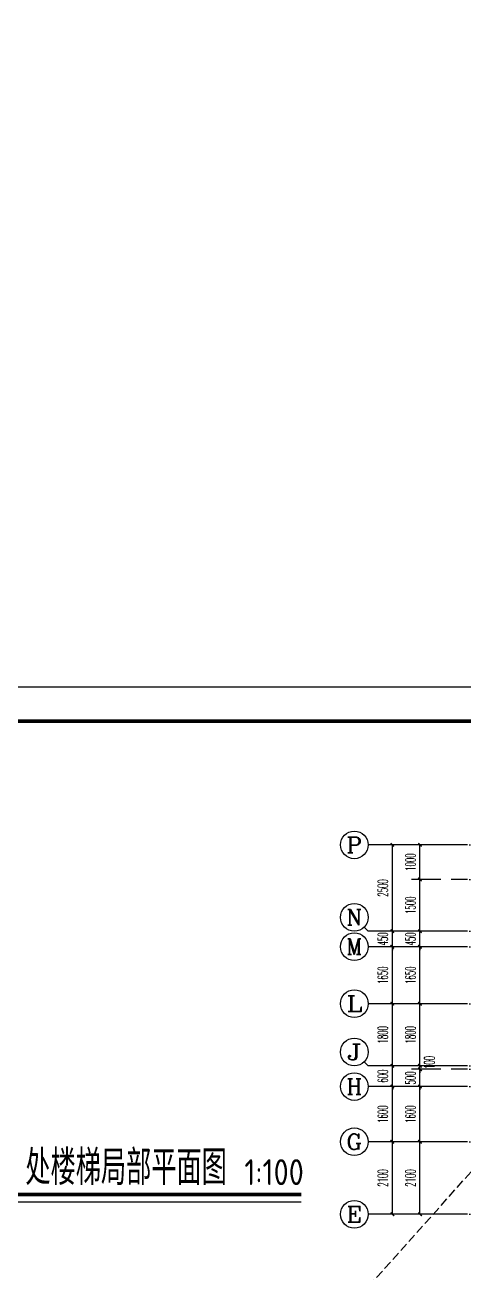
# Model space of a CAD drawing. Extents: x 27938 to 1507990, y 110129 to 923079.
# Drawn here: x 693716 to 706426, y 516773 to 552923 of the extents above; entities that cross this region are included whole.
import ezdxf
from ezdxf.enums import TextEntityAlignment as Align
from ezdxf.xclip import XClip

# ---------------------------------------------------------------- set-up
doc = ezdxf.new("R2010")
doc.units = 0
doc.header["$LTSCALE"] = 1000
doc.header["$MEASUREMENT"] = 0
doc.header["$XCLIPFRAME"] = 0
doc.linetypes.add('__DASH', pattern=[0.35, 0.25, -0.1])
doc.linetypes.add('DOTE', pattern=[2.42, 2, -0.2, 0.02, -0.2])
for name, color, linetype in [('----建筑底图', 8, 'Continuous'), ('AXIS', 3, 'Continuous'), ('AXIS_TEXT', 7, 'Continuous'), ('DIM_SYMB', 3, 'Continuous'), ('DOTE', 1, 'Continuous'), ('图框', 140, 'Continuous')]:
    doc.layers.add(name, color=color, linetype=linetype)
doc.layers.add('yichutu', color=7, linetype='Continuous', true_color=0xffffff, plot=False)
doc.styles.add('_TCH_AXIS', font='COMPLEX', dxfattribs={"bigfont": 'GBCBIG'})
doc.styles.add('_TCH_DIM_T3', font='SIMPLEX.shx', dxfattribs={"width": 0.494118, "bigfont": 'GBCBIG.shx'})
doc.styles.add('COMPLEX', font='COMPLEX')
doc.styles.get("Standard").update_dxf_attribs({"font": 'gbenor.shx', "bigfont": 'gbcbig.shx'})
doc.dimstyles.new('_TCH_ARCH&&100', dxfattribs={"dimtxt": 297.5, "dimasz": 100, "dimexe": 250, "dimexo": 300, "dimgap": 126.25, "dimtad": 1, "dimdec": 0, "dimzin": 0, "dimdsep": 46, "dimtxsty": '_TCH_DIM_T3', "dimblk": 'ARCHTICK', "dimcen": 0.09, "dimclrt": 4, "dimazin": 2, "dimtfac": 1, "dimtdec": 0, "dimtix": 1, "dimtmove": 2, "dimatfit": 3, "dimfxl": 100, "dimtolj": 1, "dimtzin": 0, "dimarcsym": 0})

# ---------------------------------------------------------------- blocks, each defined once
blk = doc.blocks.new('A$C74D73064')
at = {"layer": 'DOTE', "color": 0}
for p, q in [((-13745, 128076.6), (-13745, 3986.3)), ((-5795, 128076.6), (-5795, 3986.3))]:
    blk.add_line(p, q, dxfattribs=at)
blk = doc.blocks.new('TK')
at = {"layer": '图框'}
blk.add_lwpolyline([(465375, 548714), (549475, 548714), (549475, 489314), (465375, 489314)], close=True, dxfattribs=at)
blk.add_lwpolyline([(465375, 548714), (549475, 548714), (549475, 489314), (465375, 489314)], close=True, dxfattribs=at)
at = {"layer": '图框', "const_width": 100}
blk.add_lwpolyline([(548475, 490314), (548475, 547714), (467875, 547714), (467875, 490314)], close=True, dxfattribs=at)
blk = doc.blocks.new('yct-841-594-84100-59399.9999999999-100-1000.0')
at = {"layer": 'yichutu', "color": 7, "true_color": 0xffffff}
blk.add_lwpolyline([(0, 0), (0, 59400), (84100, 59400), (84100, 0)], close=True, dxfattribs=at)
blk = doc.blocks.new('_ArchTick')
at = {"color": 0, "linetype": 'ByBlock', "const_width": 0.4}
blk.add_lwpolyline([(-0.5, -0.5), (0.5, 0.5)], dxfattribs=at)
blk = doc.blocks.new('*D1394')
at = {"layer": 'AXIS', "color": 0, "lineweight": -2}
for p, q in [((-1044, -7700), (-2694, -7700)), ((-2444, -9800), (-2444, -7700)), ((-1044, -9800), (-2694, -9800))]:
    blk.add_line(p, q, dxfattribs=at)
at = {"layer": 'Defpoints', "color": 0}
for p in [(-2444, -7700), (-744, -7700), (-744, -9800)]:
    blk.add_point(p, dxfattribs=at)
at = {"layer": 'AXIS', "color": 0, "lineweight": -2, "xscale": 100, "yscale": 100, "zscale": 100}
for p, rotation in [((-2444, -7700), 90), ((-2444, -9800), 270)]:
    blk.add_blockref('_ArchTick', p, dxfattribs=dict(at, rotation=rotation))
at = {"layer": 'AXIS', "color": 4, "insert": (-2719, -8750), "char_height": 297.5, "attachment_point": 5, "rotation": 90, "style": '_TCH_DIM_T3'}
blk.add_mtext('\\A1;2100', dxfattribs=at)
blk = doc.blocks.new('*D1395')
at = {"layer": 'AXIS', "color": 0, "lineweight": -2}
for p, q in [((-1044, -6100), (-2694, -6100)), ((-2444, -7700), (-2444, -6100)), ((-1044, -7700), (-2694, -7700))]:
    blk.add_line(p, q, dxfattribs=at)
at = {"layer": 'Defpoints', "color": 0}
for p in [(-2444, -6100), (-744, -6100), (-744, -7700)]:
    blk.add_point(p, dxfattribs=at)
at = {"layer": 'AXIS', "color": 0, "lineweight": -2, "xscale": 100, "yscale": 100, "zscale": 100}
for p, rotation in [((-2444, -6100), 90), ((-2444, -7700), 270)]:
    blk.add_blockref('_ArchTick', p, dxfattribs=dict(at, rotation=rotation))
at = {"layer": 'AXIS', "color": 4, "insert": (-2719, -6900), "char_height": 297.5, "attachment_point": 5, "rotation": 90, "style": '_TCH_DIM_T3'}
blk.add_mtext('\\A1;1600', dxfattribs=at)
blk = doc.blocks.new('*D1396')
at = {"layer": 'AXIS', "color": 0, "lineweight": -2}
for p, q in [((-2444, -5500), (-2444, -5400)), ((-1044, -5500), (-2694, -5500)), ((-2444, -6100), (-2444, -5500)), ((-1044, -6100), (-2694, -6100)), ((-2444, -6100), (-2444, -6200))]:
    blk.add_line(p, q, dxfattribs=at)
at = {"layer": 'Defpoints', "color": 0}
for p in [(-2444, -5500), (-744, -5500), (-744, -6100)]:
    blk.add_point(p, dxfattribs=at)
at = {"layer": 'AXIS', "color": 0, "lineweight": -2, "xscale": 100, "yscale": 100, "zscale": 100}
for p, rotation in [((-2444, -5500), 270), ((-2444, -6100), 90)]:
    blk.add_blockref('_ArchTick', p, dxfattribs=dict(at, rotation=rotation))
at = {"layer": 'AXIS', "color": 4, "insert": (-2719, -5800), "char_height": 297.5, "attachment_point": 5, "rotation": 90, "style": '_TCH_DIM_T3'}
blk.add_mtext('\\A1;600', dxfattribs=at)
blk = doc.blocks.new('*D1397')
at = {"layer": 'AXIS', "color": 0, "lineweight": -2}
for p, q in [((-1044, -3700), (-2694, -3700)), ((-2444, -5500), (-2444, -3700)), ((-1044, -5500), (-2694, -5500))]:
    blk.add_line(p, q, dxfattribs=at)
at = {"layer": 'Defpoints', "color": 0}
for p in [(-2444, -3700), (-744, -3700), (-744, -5500)]:
    blk.add_point(p, dxfattribs=at)
at = {"layer": 'AXIS', "color": 0, "lineweight": -2, "xscale": 100, "yscale": 100, "zscale": 100}
for p, rotation in [((-2444, -3700), 90), ((-2444, -5500), 270)]:
    blk.add_blockref('_ArchTick', p, dxfattribs=dict(at, rotation=rotation))
at = {"layer": 'AXIS', "color": 4, "insert": (-2719, -4600), "char_height": 297.5, "attachment_point": 5, "rotation": 90, "style": '_TCH_DIM_T3'}
blk.add_mtext('\\A1;1800', dxfattribs=at)
blk = doc.blocks.new('*D1398')
at = {"layer": 'AXIS', "color": 0, "lineweight": -2}
for p, q in [((-1044, -2050), (-2694, -2050)), ((-2444, -3700), (-2444, -2050)), ((-1044, -3700), (-2694, -3700))]:
    blk.add_line(p, q, dxfattribs=at)
at = {"layer": 'Defpoints', "color": 0}
for p in [(-2444, -2050), (-744, -2050), (-744, -3700)]:
    blk.add_point(p, dxfattribs=at)
at = {"layer": 'AXIS', "color": 0, "lineweight": -2, "xscale": 100, "yscale": 100, "zscale": 100}
for p, rotation in [((-2444, -2050), 90), ((-2444, -3700), 270)]:
    blk.add_blockref('_ArchTick', p, dxfattribs=dict(at, rotation=rotation))
at = {"layer": 'AXIS', "color": 4, "insert": (-2719, -2875), "char_height": 297.5, "attachment_point": 5, "rotation": 90, "style": '_TCH_DIM_T3'}
blk.add_mtext('\\A1;1650', dxfattribs=at)
blk = doc.blocks.new('*D1399')
at = {"layer": 'AXIS', "color": 0, "lineweight": -2}
for p, q in [((-1044, -1600), (-2694, -1600)), ((-2444, -1600), (-2444, -1500)), ((-2444, -2050), (-2444, -1600)), ((-1044, -2050), (-2694, -2050)), ((-2444, -2050), (-2444, -2150))]:
    blk.add_line(p, q, dxfattribs=at)
at = {"layer": 'Defpoints', "color": 0}
for p in [(-2444, -1600), (-744, -1600), (-744, -2050)]:
    blk.add_point(p, dxfattribs=at)
at = {"layer": 'AXIS', "color": 0, "lineweight": -2, "xscale": 100, "yscale": 100, "zscale": 100}
for p, rotation in [((-2444, -1600), 270), ((-2444, -2050), 90)]:
    blk.add_blockref('_ArchTick', p, dxfattribs=dict(at, rotation=rotation))
at = {"layer": 'AXIS', "color": 4, "insert": (-2719, -1825), "char_height": 297.5, "attachment_point": 5, "rotation": 90, "style": '_TCH_DIM_T3'}
blk.add_mtext('\\A1;450', dxfattribs=at)
blk = doc.blocks.new('*D1400')
at = {"layer": 'AXIS', "color": 0, "lineweight": -2}
for p, q in [((-1044, 900), (-2694, 900)), ((-2444, -1600), (-2444, 900)), ((-1044, -1600), (-2694, -1600))]:
    blk.add_line(p, q, dxfattribs=at)
at = {"layer": 'Defpoints', "color": 0}
for p in [(-2444, 900), (-744, 900), (-744, -1600)]:
    blk.add_point(p, dxfattribs=at)
at = {"layer": 'AXIS', "color": 0, "lineweight": -2, "xscale": 100, "yscale": 100, "zscale": 100}
for p, rotation in [((-2444, 900), 90), ((-2444, -1600), 270)]:
    blk.add_blockref('_ArchTick', p, dxfattribs=dict(at, rotation=rotation))
at = {"layer": 'AXIS', "color": 4, "insert": (-2719, -350), "char_height": 297.5, "attachment_point": 5, "rotation": 90, "style": '_TCH_DIM_T3'}
blk.add_mtext('\\A1;2500', dxfattribs=at)
blk = doc.blocks.new('*D1401')
at = {"layer": 'AXIS', "color": 0, "lineweight": -2}
for p, q in [((-1044, -7700), (-1894, -7700)), ((-1644, -9800), (-1644, -7700)), ((-1044, -9800), (-1894, -9800))]:
    blk.add_line(p, q, dxfattribs=at)
at = {"layer": 'Defpoints', "color": 0}
for p in [(-1644, -7700), (-744, -7700), (-744, -9800)]:
    blk.add_point(p, dxfattribs=at)
at = {"layer": 'AXIS', "color": 0, "lineweight": -2, "xscale": 100, "yscale": 100, "zscale": 100}
for p, rotation in [((-1644, -7700), 90), ((-1644, -9800), 270)]:
    blk.add_blockref('_ArchTick', p, dxfattribs=dict(at, rotation=rotation))
at = {"layer": 'AXIS', "color": 4, "insert": (-1919, -8750), "char_height": 297.5, "attachment_point": 5, "rotation": 90, "style": '_TCH_DIM_T3'}
blk.add_mtext('\\A1;2100', dxfattribs=at)
blk = doc.blocks.new('*D1402')
at = {"layer": 'AXIS', "color": 0, "lineweight": -2}
for p, q in [((-1044, -6100), (-1894, -6100)), ((-1644, -7700), (-1644, -6100)), ((-1044, -7700), (-1894, -7700))]:
    blk.add_line(p, q, dxfattribs=at)
at = {"layer": 'Defpoints', "color": 0}
for p in [(-1644, -6100), (-744, -6100), (-744, -7700)]:
    blk.add_point(p, dxfattribs=at)
at = {"layer": 'AXIS', "color": 0, "lineweight": -2, "xscale": 100, "yscale": 100, "zscale": 100}
for p, rotation in [((-1644, -6100), 90), ((-1644, -7700), 270)]:
    blk.add_blockref('_ArchTick', p, dxfattribs=dict(at, rotation=rotation))
at = {"layer": 'AXIS', "color": 4, "insert": (-1919, -6900), "char_height": 297.5, "attachment_point": 5, "rotation": 90, "style": '_TCH_DIM_T3'}
blk.add_mtext('\\A1;1600', dxfattribs=at)
blk = doc.blocks.new('*D1403')
at = {"layer": 'AXIS', "color": 0, "lineweight": -2}
for p, q in [((-1044, -5600), (-1894, -5600)), ((-1644, -5600), (-1644, -5500)), ((-1644, -6100), (-1644, -5600)), ((-1044, -6100), (-1894, -6100)), ((-1644, -6100), (-1644, -6200))]:
    blk.add_line(p, q, dxfattribs=at)
at = {"layer": 'Defpoints', "color": 0}
for p in [(-1644, -5600), (-744, -5600), (-744, -6100)]:
    blk.add_point(p, dxfattribs=at)
at = {"layer": 'AXIS', "color": 0, "lineweight": -2, "xscale": 100, "yscale": 100, "zscale": 100}
for p, rotation in [((-1644, -5600), 270), ((-1644, -6100), 90)]:
    blk.add_blockref('_ArchTick', p, dxfattribs=dict(at, rotation=rotation))
at = {"layer": 'AXIS', "color": 4, "insert": (-1919, -5850), "char_height": 297.5, "attachment_point": 5, "rotation": 90, "style": '_TCH_DIM_T3'}
blk.add_mtext('\\A1;500', dxfattribs=at)
blk = doc.blocks.new('*D1404')
at = {"layer": 'AXIS', "color": 0, "lineweight": -2}
for p, q in [((-1644, -5500), (-1644, -5400)), ((-1044, -5500), (-1894, -5500)), ((-1044, -5600), (-1894, -5600)), ((-1644, -5600), (-1644, -5500)), ((-1644, -5600), (-1644, -5700))]:
    blk.add_line(p, q, dxfattribs=at)
at = {"layer": 'Defpoints', "color": 0}
for p in [(-1644, -5500), (-744, -5500), (-744, -5600)]:
    blk.add_point(p, dxfattribs=at)
at = {"layer": 'AXIS', "color": 0, "lineweight": -2, "xscale": 100, "yscale": 100, "zscale": 100}
for p, rotation in [((-1644, -5500), 270), ((-1644, -5600), 90)]:
    blk.add_blockref('_ArchTick', p, dxfattribs=dict(at, rotation=rotation))
at = {"layer": 'AXIS', "color": 4, "insert": (-1369, -5404), "char_height": 297.5, "attachment_point": 5, "rotation": 90, "style": '_TCH_DIM_T3'}
blk.add_mtext('\\A1;100', dxfattribs=at)
blk = doc.blocks.new('*D1405')
at = {"layer": 'AXIS', "color": 0, "lineweight": -2}
for p, q in [((-1044, -3700), (-1894, -3700)), ((-1644, -5500), (-1644, -3700)), ((-1044, -5500), (-1894, -5500))]:
    blk.add_line(p, q, dxfattribs=at)
at = {"layer": 'Defpoints', "color": 0}
for p in [(-1644, -3700), (-744, -3700), (-744, -5500)]:
    blk.add_point(p, dxfattribs=at)
at = {"layer": 'AXIS', "color": 0, "lineweight": -2, "xscale": 100, "yscale": 100, "zscale": 100}
for p, rotation in [((-1644, -3700), 90), ((-1644, -5500), 270)]:
    blk.add_blockref('_ArchTick', p, dxfattribs=dict(at, rotation=rotation))
at = {"layer": 'AXIS', "color": 4, "insert": (-1919, -4600), "char_height": 297.5, "attachment_point": 5, "rotation": 90, "style": '_TCH_DIM_T3'}
blk.add_mtext('\\A1;1800', dxfattribs=at)
blk = doc.blocks.new('*D1406')
at = {"layer": 'AXIS', "color": 0, "lineweight": -2}
for p, q in [((-1044, -2050), (-1894, -2050)), ((-1644, -3700), (-1644, -2050)), ((-1044, -3700), (-1894, -3700))]:
    blk.add_line(p, q, dxfattribs=at)
at = {"layer": 'Defpoints', "color": 0}
for p in [(-1644, -2050), (-744, -2050), (-744, -3700)]:
    blk.add_point(p, dxfattribs=at)
at = {"layer": 'AXIS', "color": 0, "lineweight": -2, "xscale": 100, "yscale": 100, "zscale": 100}
for p, rotation in [((-1644, -2050), 90), ((-1644, -3700), 270)]:
    blk.add_blockref('_ArchTick', p, dxfattribs=dict(at, rotation=rotation))
at = {"layer": 'AXIS', "color": 4, "insert": (-1919, -2875), "char_height": 297.5, "attachment_point": 5, "rotation": 90, "style": '_TCH_DIM_T3'}
blk.add_mtext('\\A1;1650', dxfattribs=at)
blk = doc.blocks.new('*D1407')
at = {"layer": 'AXIS', "color": 0, "lineweight": -2}
for p, q in [((-1044, -1600), (-1894, -1600)), ((-1644, -1600), (-1644, -1500)), ((-1644, -2050), (-1644, -1600)), ((-1044, -2050), (-1894, -2050)), ((-1644, -2050), (-1644, -2150))]:
    blk.add_line(p, q, dxfattribs=at)
at = {"layer": 'Defpoints', "color": 0}
for p in [(-1644, -1600), (-744, -1600), (-744, -2050)]:
    blk.add_point(p, dxfattribs=at)
at = {"layer": 'AXIS', "color": 0, "lineweight": -2, "xscale": 100, "yscale": 100, "zscale": 100}
for p, rotation in [((-1644, -1600), 270), ((-1644, -2050), 90)]:
    blk.add_blockref('_ArchTick', p, dxfattribs=dict(at, rotation=rotation))
at = {"layer": 'AXIS', "color": 4, "insert": (-1919, -1825), "char_height": 297.5, "attachment_point": 5, "rotation": 90, "style": '_TCH_DIM_T3'}
blk.add_mtext('\\A1;450', dxfattribs=at)
blk = doc.blocks.new('*D1408')
at = {"layer": 'AXIS', "color": 0, "lineweight": -2}
for p, q in [((-1044, -100), (-1894, -100)), ((-1644, -1600), (-1644, -100)), ((-1044, -1600), (-1894, -1600))]:
    blk.add_line(p, q, dxfattribs=at)
at = {"layer": 'Defpoints', "color": 0}
for p in [(-1644, -100), (-744, -100), (-744, -1600)]:
    blk.add_point(p, dxfattribs=at)
at = {"layer": 'AXIS', "color": 0, "lineweight": -2, "xscale": 100, "yscale": 100, "zscale": 100}
for p, rotation in [((-1644, -100), 90), ((-1644, -1600), 270)]:
    blk.add_blockref('_ArchTick', p, dxfattribs=dict(at, rotation=rotation))
at = {"layer": 'AXIS', "color": 4, "insert": (-1919, -850), "char_height": 297.5, "attachment_point": 5, "rotation": 90, "style": '_TCH_DIM_T3'}
blk.add_mtext('\\A1;1500', dxfattribs=at)
blk = doc.blocks.new('*D1409')
at = {"layer": 'AXIS', "color": 0, "lineweight": -2}
for p, q in [((-1044, 900), (-1894, 900)), ((-1644, -100), (-1644, 900)), ((-1044, -100), (-1894, -100))]:
    blk.add_line(p, q, dxfattribs=at)
at = {"layer": 'Defpoints', "color": 0}
for p in [(-1644, 900), (-744, 900), (-744, -100)]:
    blk.add_point(p, dxfattribs=at)
at = {"layer": 'AXIS', "color": 0, "lineweight": -2, "xscale": 100, "yscale": 100, "zscale": 100}
for p, rotation in [((-1644, 900), 90), ((-1644, -100), 270)]:
    blk.add_blockref('_ArchTick', p, dxfattribs=dict(at, rotation=rotation))
at = {"layer": 'AXIS', "color": 4, "insert": (-1919, 400), "char_height": 297.5, "attachment_point": 5, "rotation": 90, "style": '_TCH_DIM_T3'}
blk.add_mtext('\\A1;1000', dxfattribs=at)
blk = doc.blocks.new('_AXISO')
at = {"color": 0}
blk.add_circle((0, 0), 0.5, dxfattribs=at)
at = {"layer": 'AXIS_TEXT', "color": 0, "style": 'COMPLEX', "width": 1.041667}
blk.add_attdef('A', text='', height=0.56, dxfattribs=at).set_placement((-0.25, -0.28), (0.25, -0.28), align=Align.FIT)
blk = doc.blocks.new('A$C18F32B8A')
at = {"layer": 'AXIS', "color": 0}
for p, q in [((-743.8, 899.8), (-3143.8, 899.8)), ((-3261, -1483.1), (-3143.8, -1600.2)), ((-743.8, -1600.2), (-3143.8, -1600.2)), ((-743.8, -2050.2), (-3143.8, -2050.2)), ((-743.8, -3700.2), (-3143.8, -3700.2)), ((-3261, -5383.1), (-3143.8, -5500.2)), ((-743.8, -5500.2), (-3143.8, -5500.2)), ((-743.8, -6100.2), (-3143.8, -6100.2)), ((-743.8, -7700.2), (-3143.8, -7700.2)), ((-743.8, -9800.2), (-3143.8, -9800.2))]:
    blk.add_line(p, q, dxfattribs=at)
at = {"layer": 'DOTE', "color": 0, "linetype": 'DOTE', "ltscale": 0.3}
for p, q in [((10619.7, 899.8), (-743.8, 899.8)), ((10619.7, -100.2), (-743.8, -100.2)), ((10619.7, -1600.2), (-743.8, -1600.2)), ((10619.7, -2050.2), (-743.8, -2050.2)), ((10619.7, -3700.2), (-743.8, -3700.2)), ((10619.7, -5500.2), (-743.8, -5500.2)), ((10619.7, -5600.2), (-743.8, -5600.2)), ((10619.7, -6100.2), (-743.8, -6100.2)), ((10619.7, -7700.2), (-743.8, -7700.2)), ((10619.7, -9800.2), (-743.8, -9800.2))]:
    blk.add_line(p, q, dxfattribs=at)
at = {"layer": 'AXIS', "color": 0}
ref = blk.add_blockref('_AXISO', (-3543.8, 899.8), dxfattribs=dict(at, xscale=800, yscale=800, zscale=800))
ref.add_attrib('A', 'P', dxfattribs={"layer": 'AXIS_TEXT', "color": 0, "ltscale": 0.5, "height": 452.5, "style": '_TCH_AXIS', "width": 1.235294}).set_placement((-3770.1, 673.5), (-3317.6, 673.5), align=Align.FIT)
ref = blk.add_blockref('_AXISO', (-3543.8, -1200.2), dxfattribs=dict(at, xscale=800, yscale=800, zscale=800))
ref.add_attrib('A', 'N', dxfattribs={"layer": 'AXIS_TEXT', "color": 0, "ltscale": 0.5, "height": 452.5, "style": '_TCH_AXIS', "width": 1.105263}).set_placement((-3770.1, -1426.5), (-3317.6, -1426.5), align=Align.FIT)
ref = blk.add_blockref('_AXISO', (-3543.8, -2050.2), dxfattribs=dict(at, xscale=800, yscale=800, zscale=800))
ref.add_attrib('A', 'M', dxfattribs={"layer": 'AXIS_TEXT', "color": 0, "ltscale": 0.5, "height": 452.5, "style": '_TCH_AXIS'}).set_placement((-3770.1, -2276.5), (-3317.6, -2276.5), align=Align.FIT)
ref = blk.add_blockref('_AXISO', (-3543.8, -3700.2), dxfattribs=dict(at, xscale=800, yscale=800, zscale=800))
ref.add_attrib('A', 'L', dxfattribs={"layer": 'AXIS_TEXT', "color": 0, "ltscale": 0.5, "height": 452.5, "style": '_TCH_AXIS', "width": 1.4}).set_placement((-3770.1, -3926.5), (-3317.6, -3926.5), align=Align.FIT)
ref = blk.add_blockref('_AXISO', (-3543.8, -5100.2), dxfattribs=dict(at, xscale=800, yscale=800, zscale=800))
ref.add_attrib('A', 'J', dxfattribs={"layer": 'AXIS_TEXT', "color": 0, "ltscale": 0.5, "height": 452.5, "style": '_TCH_AXIS', "width": 1.909091}).set_placement((-3770.1, -5326.5), (-3317.6, -5326.5), align=Align.FIT)
ref = blk.add_blockref('_AXISO', (-3543.8, -6100.2), dxfattribs=dict(at, xscale=800, yscale=800, zscale=800))
ref.add_attrib('A', 'H', dxfattribs={"layer": 'AXIS_TEXT', "color": 0, "ltscale": 0.5, "height": 452.5, "style": '_TCH_AXIS', "width": 1.05}).set_placement((-3770.1, -6326.5), (-3317.6, -6326.5), align=Align.FIT)
ref = blk.add_blockref('_AXISO', (-3543.8, -7700.2), dxfattribs=dict(at, xscale=800, yscale=800, zscale=800))
ref.add_attrib('A', 'G', dxfattribs={"layer": 'AXIS_TEXT', "color": 0, "ltscale": 0.5, "height": 452.5, "style": '_TCH_AXIS', "width": 1.166667}).set_placement((-3770.1, -7926.5), (-3317.6, -7926.5), align=Align.FIT)
ref = blk.add_blockref('_AXISO', (-3543.8, -9800.2), dxfattribs=dict(at, xscale=800, yscale=800, zscale=800))
ref.add_attrib('A', 'E', dxfattribs={"layer": 'AXIS_TEXT', "color": 0, "ltscale": 0.5, "height": 452.5, "style": '_TCH_AXIS', "width": 1.3125}).set_placement((-3770.1, -10026.5), (-3317.6, -10026.5), align=Align.FIT)
for p1, p2, distance, picture, middle in [((-743.8, -1600.2), (-743.8, 899.8), 1700, '*D1400', (-2718.8, -350.2)), ((-743.8, -100.2), (-743.8, 899.8), 900, '*D1409', (-1918.8, 399.8)), ((-743.8, -1600.2), (-743.8, -100.2), 900, '*D1408', (-1918.8, -850.2)), ((-743.8, -2050.2), (-743.8, -1600.2), 1700, '*D1399', (-2718.8, -1825.2)), ((-743.8, -2050.2), (-743.8, -1600.2), 900, '*D1407', (-1918.8, -1825.2)), ((-743.8, -3700.2), (-743.8, -2050.2), 1700, '*D1398', (-2718.8, -2875.2)), ((-743.8, -3700.2), (-743.8, -2050.2), 900, '*D1406', (-1918.8, -2875.2)), ((-743.8, -5500.2), (-743.8, -3700.2), 1700, '*D1397', (-2718.8, -4600.2)), ((-743.8, -5500.2), (-743.8, -3700.2), 900, '*D1405', (-1918.8, -4600.2)), ((-743.8, -6100.2), (-743.8, -5500.2), 1700, '*D1396', (-2718.8, -5800.2)), ((-743.8, -6100.2), (-743.8, -5600.2), 900, '*D1403', (-1918.8, -5850.2)), ((-743.8, -7700.2), (-743.8, -6100.2), 1700, '*D1395', (-2718.8, -6900.2)), ((-743.8, -7700.2), (-743.8, -6100.2), 900, '*D1402', (-1918.8, -6900.2)), ((-743.8, -9800.2), (-743.8, -7700.2), 1700, '*D1394', (-2718.8, -8750.2)), ((-743.8, -9800.2), (-743.8, -7700.2), 900, '*D1401', (-1918.8, -8750.2))]:
    dim = blk.add_aligned_dim(p1=p1, p2=p2, distance=distance, dimstyle='_TCH_ARCH&&100', dxfattribs=at)
    dim.commit()
    dim.dimension.update_dxf_attribs({"geometry": picture, "text_midpoint": middle})
dim = blk.add_linear_dim(base=(-1643.8, -5500.2), p1=(-743.8, -5600.2), p2=(-743.8, -5500.2), angle=90, dimstyle='_TCH_ARCH&&100', dxfattribs=at)
dim.commit()
dim.dimension.update_dxf_attribs({"geometry": '*D1404', "text_midpoint": (-1368.8, -5403.5), "dimtype": 129})

msp = doc.modelspace()

# ---------------------------------------------------------------- linework, layer by layer
at = {"color": 8, "linetype": '__DASH'}
msp.add_line((696892, 508820.6), (714214.6, 528174.6), dxfattribs=at)
at = {"layer": 'DIM_SYMB', "color": 8, "const_width": 105}
msp.add_lwpolyline([(688365.9, 519043.4), (701716, 519043.4)], dxfattribs=at)
at = {"layer": 'DIM_SYMB', "color": 8}
msp.add_lwpolyline([(688365.9, 518833.4), (701716, 518833.4)], dxfattribs=at)

# ---------------------------------------------------------------- block references
at = {"layer": '----建筑底图', "color": 169}
ref = msp.add_blockref('A$C74D73064', (710875.6, 482146.9), dxfattribs=at)
XClip(ref).set_block_clipping_path([(-52083.8042452353, 10173.6344749072), (1916.1826223061, 29673.6344737304)])
msp.add_blockref('TK', (181114.3, -14957.7))
at = {"color": 8}
msp.add_blockref('A$C18F32B8A', (706794.9, 528274.8), dxfattribs=at)
at = {"layer": 'yichutu'}
msp.add_blockref('yct-841-594-84100-59399.9999999999-100-1000.0', (646489.3, 474356), dxfattribs=at)

# ---------------------------------------------------------------- texts
at = {"layer": 'DIM_SYMB', "color": 7}
for s, height, p in [('处楼梯局部平面图', 1012.77, (693727.6, 519320.4)), ('1:100', 750, (700065.5, 519320.4))]:
    msp.add_text(s, height=height, dxfattribs=at).set_placement(p)

doc.saveas('drawing.dxf')
